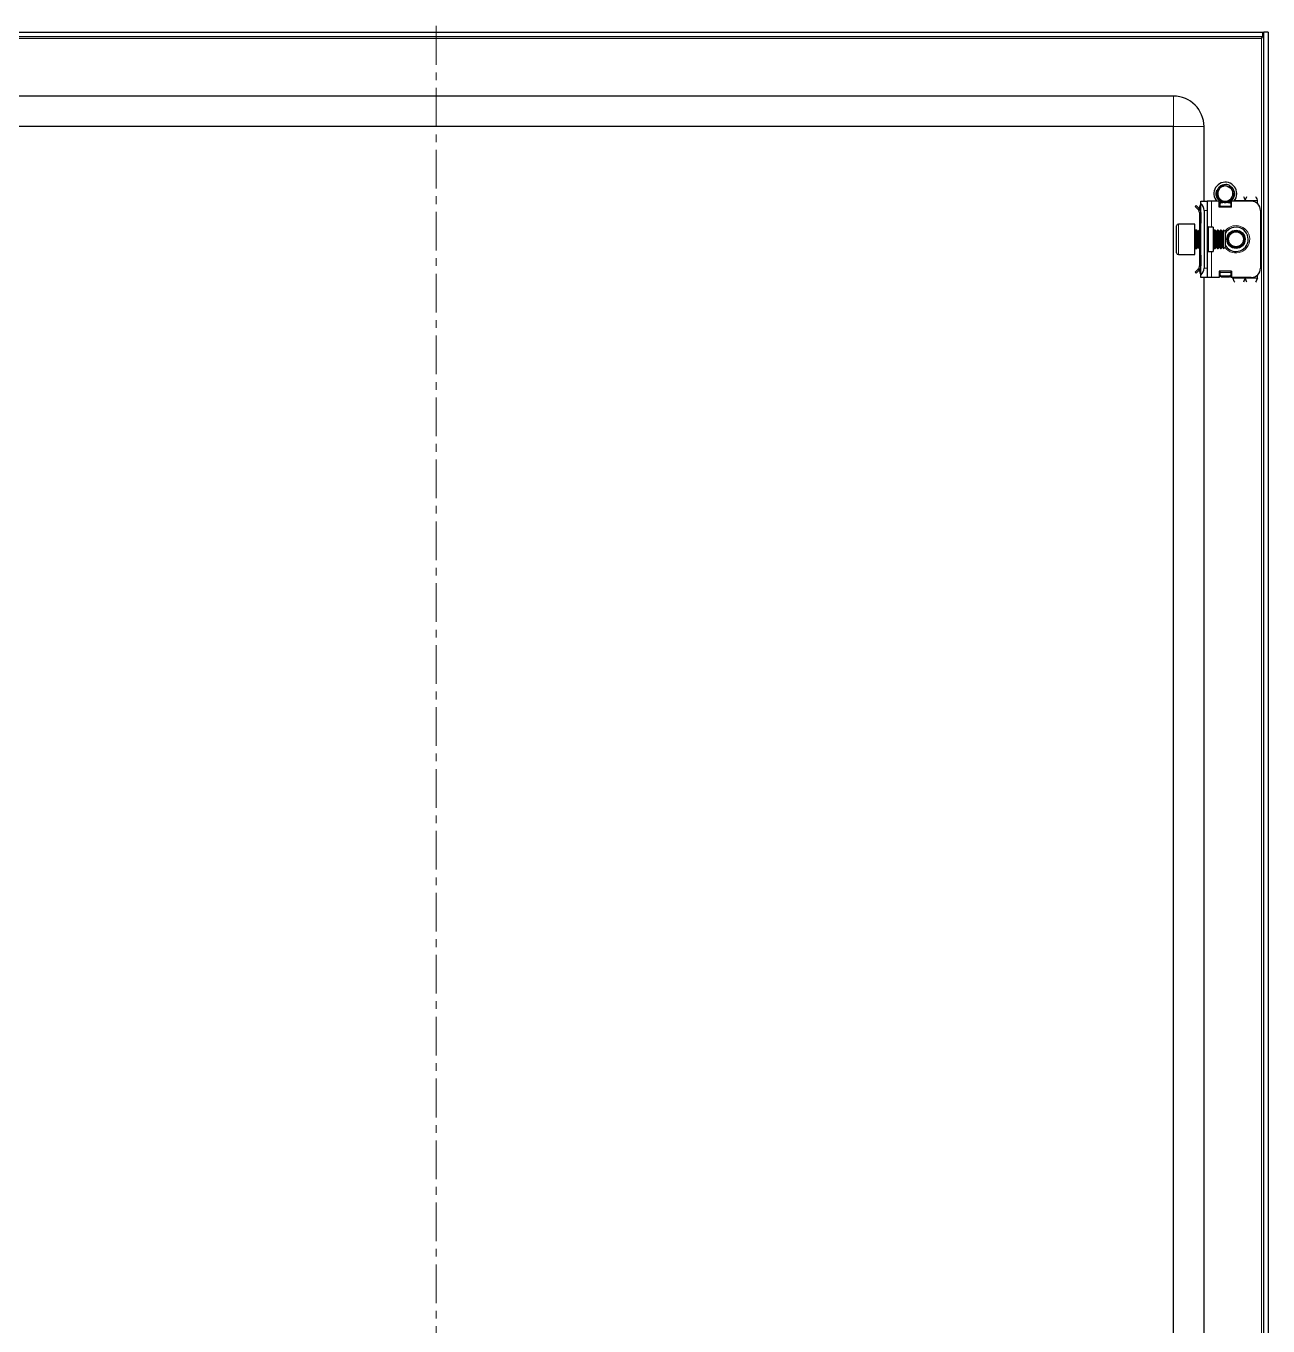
# Model space of a CAD drawing. Header units: millimetres. Extents: x -43 to 1513, y -869 to 1304.
# Drawn here: x 1105.3 to 1512.9, y 769.7 to 1196.4 of the extents above; entities that cross this region are included whole.
import ezdxf

# ---------------------------------------------------------------- set-up
doc = ezdxf.new("R2010")
doc.units = ezdxf.units.MM
doc.linetypes.add('CENTERX2', pattern=[20.32, 12.7, -2.54, 2.54, -2.54])
doc.layers.add('FORMAT', color=7, linetype='Continuous')

msp = doc.modelspace()

# ---------------------------------------------------------------- linework, layer by layer
at = {"color": 7, "linetype": 'Continuous', "lineweight": 25}
for p, q in [((968.56, 1194.36), (1511.16, 1194.36)), ((968.56, 1192.86), (1511.16, 1192.86)), ((1511, 1192.86), (1510.76, 1192.26)), ((1511.16, 1192.86), (1511.16, 1194.36)), ((1512.86, 1194.36), (1511.36, 1194.36)), ((1511.36, 1194.36), (1511.36, -766.64)), ((1512.86, 1194.36), (1512.86, -766.64)), ((1481.86, 1173.36), (997.86, 1173.36)), ((1481.86, 1163.36), (997.86, 1163.36)), ((1481.86, -735.64), (1481.86, 1163.36)), ((1491.86, 1138.86), (1491.86, 1163.36)), ((1496.78, 1143.52), (1496.94, 1143.66)), ((1497.23, 1143.88), (1497.43, 1143.99)), ((1497.41, 1143.98), (1497.36, 1143.96)), ((1497.41, 1143.91), (1497.36, 1143.96)), ((1497.41, 1143.98), (1497.63, 1144.07)), ((1497.59, 1144.08), (1497.55, 1144.06)), ((1497.78, 1144.16), (1497.74, 1144.14)), ((1497.97, 1144.23), (1497.93, 1144.21)), ((1498.16, 1144.28), (1498.12, 1144.27)), ((1499.05, 1144.35), (1498.31, 1144.28)), ((1500.55, 1143.83), (1500.51, 1143.86)), ((1500.72, 1143.71), (1500.68, 1143.74)), ((1500.87, 1143.58), (1500.84, 1143.61)), ((1501.02, 1143.44), (1500.98, 1143.47)), ((1501.02, 1143.44), (1501.14, 1143.3)), ((1501.13, 1143.32), (1501.11, 1143.33)), ((1495.86, 1141.45), (1495.88, 1141.71)), ((1495.86, 1141.25), (1495.88, 1141.49)), ((1495.86, 1141.45), (1495.86, 1141.4)), ((1495.86, 1141.25), (1495.86, 1141.2)), ((1495.87, 1141.66), (1495.87, 1141.61)), ((1495.87, 1141.05), (1495.88, 1141)), ((1495.9, 1141.86), (1495.89, 1141.81)), ((1495.9, 1140.86), (1495.91, 1140.81)), ((1495.94, 1142.06), (1495.93, 1142.02)), ((1495.93, 1140.67), (1495.95, 1140.63)), ((1495.94, 1142.06), (1496.02, 1142.3)), ((1495.99, 1142.25), (1495.98, 1142.21)), ((1495.98, 1140.49), (1496, 1140.45)), ((1496.04, 1140.32), (1496.04, 1140.31)), ((1496.63, 1139.35), (1496.66, 1139.31)), ((1496.76, 1139.21), (1496.8, 1139.17)), ((1497.08, 1138.94), (1496.87, 1139.13)), ((1496.91, 1139.07), (1496.95, 1139.04)), ((1501.12, 1139.39), (1500.98, 1139.28)), ((1501.15, 1142.23), (1501.31, 1141.81)), ((1501.63, 1140.24), (1501.52, 1140.05)), ((1501.64, 1140.24), (1501.54, 1140.06)), ((1501.69, 1140.38), (1501.7, 1140.42)), ((1501.75, 1140.56), (1501.76, 1140.6)), ((1501.85, 1141.16), (1501.79, 1140.85)), ((1501.79, 1140.75), (1501.8, 1140.8)), ((1501.83, 1140.96), (1501.83, 1141)), ((1501.85, 1141.16), (1501.85, 1141.21)), ((1501.86, 1141.36), (1501.86, 1141.35)), ((1509.36, 1138.09), (1509.36, 1139.11)), ((1489.29, 1137.5), (1488.94, 1137.14)), ((1489.92, 1136.17), (1488.94, 1137.14)), ((1490.27, 1136.52), (1489.29, 1137.5)), ((1489.92, 1136.17), (1490.27, 1136.52)), ((1490.36, 1136.86), (1490.36, 1136.46)), ((1490.36, 1135.11), (1490.86, 1135.11)), ((1490.36, 1135.11), (1490.36, 1131.61)), ((1490.65, 1137.57), (1490.86, 1137.77)), ((1490.86, 1138.86), (1492.86, 1138.86)), ((1490.86, 1138.09), (1490.86, 1138.86)), ((1490.86, 1114.62), (1490.86, 1138.09)), ((1490.86, 1135.11), (1490.86, 1131.61)), ((1491.86, 1135.86), (1491.86, 1116.86)), ((1492.86, 1138.86), (1492.86, 1135.86)), ((1494.36, 1138.86), (1492.86, 1138.86)), ((1492.86, 1135.86), (1492.86, 1116.86)), ((1496.86, 1138.86), (1494.36, 1138.86)), ((1496.86, 1136.86), (1496.86, 1138.86)), ((1497.11, 1138.04), (1496.86, 1138.19)), ((1500.86, 1136.86), (1496.86, 1136.86)), ((1497.08, 1138.94), (1497.12, 1138.91)), ((1497.11, 1138.48), (1497.45, 1138.72)), ((1497.61, 1138.48), (1497.11, 1138.13)), ((1497.11, 1138.13), (1497.11, 1138.48)), ((1497.11, 1137.21), (1497.11, 1138.13)), ((1497.11, 1136.86), (1497.11, 1137.21)), ((1497.25, 1138.83), (1497.29, 1138.8)), ((1497.42, 1138.72), (1497.47, 1138.7)), ((1497.61, 1138.48), (1498.01, 1138.48)), ((1497.78, 1138.56), (1497.82, 1138.54)), ((1497.96, 1138.5), (1498, 1138.48)), ((1498.14, 1138.45), (1498.18, 1138.43)), ((1499.3, 1138.4), (1499.12, 1138.37)), ((1499.45, 1138.42), (1499.5, 1138.43)), ((1499.69, 1138.48), (1500.11, 1138.48)), ((1500.61, 1138.13), (1500.11, 1138.48)), ((1500.2, 1138.77), (1500.61, 1138.48)), ((1500.39, 1138.78), (1500.21, 1138.7)), ((1500.72, 1139.01), (1500.54, 1138.92)), ((1500.61, 1138.48), (1500.61, 1138.13)), ((1500.61, 1138.13), (1500.61, 1137.21)), ((1500.61, 1137.21), (1500.61, 1136.86)), ((1500.86, 1138.19), (1500.66, 1138.07)), ((1500.66, 1138.07), (1500.66, 1136.86)), ((1500.86, 1136.86), (1500.86, 1138.86)), ((1507.36, 1138.86), (1500.86, 1138.86)), ((1510.36, 1135.86), (1510.36, 1116.86)), ((1482.86, 1121.96), (1482.86, 1130.76)), ((1488.86, 1131.36), (1483.46, 1131.36)), ((1488.86, 1121.36), (1488.86, 1131.36)), ((1490.86, 1131.61), (1490.36, 1131.61)), ((1490.36, 1131.61), (1490.36, 1129.36)), ((1489.47, 1129.36), (1489.11, 1129.36)), ((1489.86, 1128.8), (1489.47, 1129.36)), ((1489.47, 1128.89), (1489.47, 1129.36)), ((1489.47, 1123.36), (1489.47, 1128.89)), ((1490.24, 1129.36), (1489.86, 1128.8)), ((1489.86, 1128.42), (1489.86, 1128.8)), ((1489.86, 1123.91), (1489.86, 1128.42)), ((1490.47, 1129.36), (1490.24, 1129.36)), ((1490.24, 1128.89), (1490.24, 1129.36)), ((1490.24, 1123.36), (1490.24, 1128.89)), ((1490.86, 1128.8), (1490.47, 1129.36)), ((1490.47, 1128.89), (1490.47, 1129.36)), ((1490.47, 1123.36), (1490.47, 1128.89)), ((1494.86, 1130.36), (1493.36, 1130.36)), ((1494.86, 1130.36), (1494.86, 1122.36)), ((1495.24, 1129.36), (1494.86, 1128.8)), ((1495.47, 1129.36), (1495.24, 1129.36)), ((1495.24, 1128.89), (1495.24, 1129.36)), ((1495.24, 1123.36), (1495.24, 1128.89)), ((1495.86, 1128.8), (1495.47, 1129.36)), ((1495.47, 1128.89), (1495.47, 1129.36)), ((1495.47, 1123.36), (1495.47, 1128.89)), ((1496.24, 1129.36), (1495.86, 1128.8)), ((1495.86, 1128.42), (1495.86, 1128.8)), ((1495.86, 1123.91), (1495.86, 1128.42)), ((1496.47, 1129.36), (1496.24, 1129.36)), ((1496.24, 1128.89), (1496.24, 1129.36)), ((1496.24, 1123.36), (1496.24, 1128.89)), ((1496.86, 1128.8), (1496.47, 1129.36)), ((1496.47, 1128.89), (1496.47, 1129.36)), ((1496.47, 1123.36), (1496.47, 1128.89)), ((1497.24, 1129.36), (1496.86, 1128.8)), ((1496.86, 1128.42), (1496.86, 1128.8)), ((1496.86, 1123.91), (1496.86, 1128.42)), ((1497.47, 1129.36), (1497.24, 1129.36)), ((1497.24, 1128.89), (1497.24, 1129.36)), ((1497.24, 1123.36), (1497.24, 1128.89)), ((1497.86, 1128.8), (1497.47, 1129.36)), ((1497.47, 1128.89), (1497.47, 1129.36)), ((1497.47, 1123.36), (1497.47, 1128.89)), ((1498.24, 1129.36), (1497.86, 1128.8)), ((1497.86, 1128.42), (1497.86, 1128.8)), ((1497.86, 1123.91), (1497.86, 1128.42)), ((1498.3, 1129.36), (1498.24, 1129.36)), ((1498.24, 1128.89), (1498.24, 1129.36)), ((1498.24, 1123.36), (1498.24, 1128.89)), ((1498.86, 1128.8), (1498.3, 1129.36)), ((1498.3, 1123.36), (1498.3, 1129.36)), ((1498.86, 1123.91), (1498.86, 1128.8)), ((1489.11, 1123.36), (1489.47, 1123.36)), ((1489.47, 1123.36), (1489.86, 1123.91)), ((1489.86, 1123.91), (1490.24, 1123.36)), ((1490.24, 1123.36), (1490.47, 1123.36)), ((1490.36, 1123.36), (1490.36, 1121.11)), ((1490.47, 1123.36), (1490.86, 1123.91)), ((1493.36, 1122.36), (1494.86, 1122.36)), ((1494.86, 1123.91), (1495.24, 1123.36)), ((1495.24, 1123.36), (1495.47, 1123.36)), ((1495.47, 1123.36), (1495.86, 1123.91)), ((1495.86, 1123.91), (1496.24, 1123.36)), ((1496.24, 1123.36), (1496.47, 1123.36)), ((1496.47, 1123.36), (1496.86, 1123.91)), ((1496.86, 1123.91), (1497.24, 1123.36)), ((1497.24, 1123.36), (1497.47, 1123.36)), ((1497.47, 1123.36), (1497.86, 1123.91)), ((1497.86, 1123.91), (1498.24, 1123.36)), ((1498.24, 1123.36), (1498.3, 1123.36)), ((1498.3, 1123.36), (1498.86, 1123.91)), ((1483.46, 1121.36), (1488.86, 1121.36)), ((1490.36, 1121.11), (1490.86, 1121.11)), ((1490.36, 1121.11), (1490.36, 1117.61)), ((1490.86, 1121.11), (1490.86, 1117.61)), ((1489.92, 1116.55), (1488.94, 1115.57)), ((1489.29, 1115.22), (1488.94, 1115.57)), ((1490.27, 1116.19), (1489.29, 1115.22)), ((1489.92, 1116.55), (1490.27, 1116.19)), ((1490.36, 1117.61), (1490.86, 1117.61)), ((1490.36, 1115.86), (1490.36, 1116.32)), ((1490.86, 1114.94), (1490.65, 1115.15)), ((1490.86, 1113.86), (1490.86, 1114.62)), ((1492.86, 1113.86), (1490.86, 1113.86)), ((1491.86, 538.86), (1491.86, 1113.86)), ((1492.86, 1116.86), (1492.86, 1113.86)), ((1494.36, 1113.86), (1492.86, 1113.86)), ((1496.86, 1113.86), (1494.36, 1113.86)), ((1500.86, 1115.86), (1496.86, 1115.86)), ((1496.86, 1115.86), (1496.86, 1113.86)), ((1497.11, 1115.5), (1497.11, 1115.86)), ((1497.11, 1114.59), (1497.11, 1115.5)), ((1497.11, 1114.59), (1497.61, 1114.24)), ((1497.11, 1114.24), (1497.11, 1114.59)), ((1497.61, 1113.88), (1497.11, 1114.24)), ((1500.11, 1114.24), (1497.61, 1114.24)), ((1497.61, 1114.24), (1497.61, 1113.88)), ((1500.11, 1113.88), (1497.61, 1113.88)), ((1500.11, 1114.24), (1500.61, 1114.59)), ((1500.11, 1113.88), (1500.11, 1114.24)), ((1500.61, 1114.24), (1500.11, 1113.88)), ((1500.61, 1115.86), (1500.61, 1115.5)), ((1500.61, 1115.5), (1500.61, 1114.59)), ((1500.61, 1114.59), (1500.61, 1114.24)), ((1500.66, 1115.86), (1500.66, 1113.98)), ((1500.66, 1113.98), (1500.86, 1113.98)), ((1500.86, 1115.86), (1500.86, 1113.86)), ((1507.36, 1113.86), (1500.86, 1113.86)), ((1501.36, 1113.61), (1501.36, 1113.86)), ((1509.36, 1113.61), (1509.36, 1114.62))]:
    msp.add_line(p, q, dxfattribs=at)
at = {"color": 8, "linetype": 'Continuous', "lineweight": 18}
for p, q in [((968.96, 1192.26), (1510.76, 1192.26)), ((1510.76, 1192.26), (1510.76, -764.54)), ((1481.86, 1163.36), (1481.86, 1173.36)), ((1481.86, 1163.36), (1491.86, 1163.36)), ((1501.86, 1139.11), (1505.36, 1139.11)), ((1509.36, 1139.11), (1505.36, 1139.11)), ((1490.86, 1136.86), (1490.36, 1136.86)), ((1490.86, 1137.36), (1490.65, 1137.57)), ((1492.86, 1135.86), (1491.86, 1135.86)), ((1494.36, 1138.86), (1494.36, 1130.36)), ((1500.61, 1137.21), (1497.11, 1137.21)), ((1483.46, 1131.36), (1483.46, 1121.36)), ((1489.11, 1129.36), (1489.11, 1124.74)), ((1493.36, 1130.36), (1493.36, 1122.36)), ((1489.11, 1124.74), (1489.11, 1123.36)), ((1494.36, 1122.36), (1494.36, 1113.86)), ((1490.86, 1115.86), (1490.36, 1115.86)), ((1490.86, 1115.36), (1490.65, 1115.15)), ((1491.86, 1116.86), (1492.86, 1116.86)), ((1497.11, 1115.5), (1500.61, 1115.5)), ((1505.36, 1113.61), (1501.36, 1113.61)), ((1509.36, 1113.61), (1505.36, 1113.61))]:
    msp.add_line(p, q, dxfattribs=at)
at = {"color": 7, "linetype": 'Continuous', "lineweight": 25}
for radius in [3, 2.76, 2.45]:
    msp.add_circle((1502.36, 1126.36), radius, dxfattribs=at)
for centre, radius, start, end in [((1481.86, 1163.36), 10, 0, 90), ((1498.86, 1141.36), 3.75, 0, 221.8103), ((1498.86, 1141.36), 2.5, 108.5944, 168.5944), ((1498.86, 1141.36), 2.5, 75.8881, 108.5944), ((1498.86, 1141.36), 3, 59.9286, 86.2193), ((1498.86, 1141.36), 2.5, 168.5944, 228.5944), ((1498.86, 1141.36), 2.5, 228.5944, 288.5944), ((1498.86, 1141.36), 2.5, 288.5944, 348.5944), ((1498.86, 1141.36), 3, 360, 40.7437), ((1498.86, 1141.36), 2.5, 348.5944, 10.5165), ((1498.86, 1141.36), 3.75, 318.1897, 0), ((1491.36, 1136.86), 1, 135, 180), ((1488.86, 1135.86), 3, 360, 48.1897), ((1507.36, 1135.86), 3, 360, 90), ((1483.46, 1130.76), 0.6, 90, 180), ((1493.36, 1130.86), 0.5, 180, 270), ((1489.11, 1129.61), 0.25, 180, 270), ((1502.36, 1126.36), 4, 270, 151.045), ((1489.11, 1123.11), 0.25, 90, 180), ((1493.36, 1121.86), 0.5, 90, 180), ((1502.36, 1126.36), 4, 208.955, 270), ((1483.46, 1121.96), 0.6, 180, 270), ((1491.36, 1115.86), 1, 180, 225), ((1488.86, 1116.86), 3, 311.8103, 360), ((1507.36, 1116.86), 3, 270, 360)]:
    msp.add_arc(centre, radius, start, end, dxfattribs=at)
at = {"color": 8, "linetype": 'Continuous', "lineweight": 18}
for start, end in [(215.4622, 90), (90, 144.5378)]:
    msp.add_arc((1502.36, 1126.36), 4.5, start, end, dxfattribs=at)
at = {"color": 7, "linetype": 'Continuous', "lineweight": 25}
msp.add_open_spline([(1510.76, 1192.26), (1510.79, 1192.34), (1510.86, 1192.49), (1510.96, 1192.69), (1511.06, 1192.83), (1511.12, 1192.85), (1511.16, 1192.86)], degree=3, dxfattribs=at)
for points, knots in [([(1511.36, 1194.36), (1511.34, 1194.18), (1511.32, 1193.81), (1511.24, 1193.44), (1511.16, 1193.25), (1511.16, 1193.24)], [0, 0, 0, 0, 0.48755, 0.97507, 1, 1, 1, 1]), ([(1497.39, 1143.91), (1497.32, 1143.86), (1496.97, 1143.63), (1496.48, 1143.12), (1496.25, 1142.57), (1496.15, 1142.33)], [0, 0, 0, 0, 0.128781, 0.613629, 1, 1, 1, 1]), ([(1498.06, 1143.73), (1498.05, 1143.72), (1498, 1143.71), (1497.92, 1143.7), (1497.82, 1143.7), (1497.73, 1143.71), (1497.64, 1143.73), (1497.56, 1143.77), (1497.49, 1143.82), (1497.43, 1143.86), (1497.4, 1143.9), (1497.39, 1143.91)], [0, 0, 0, 0, 0.0429601, 0.1733, 0.2742626, 0.4010814, 0.5277159, 0.6542588, 0.7807587, 0.9368521, 1, 1, 1, 1]), ([(1497.41, 1143.98), (1497.44, 1143.97), (1497.5, 1143.93), (1497.56, 1143.86), (1497.61, 1143.79), (1497.62, 1143.75), (1497.63, 1143.74)], [0, 0, 0, 0, 0.3195142, 0.6084926, 0.891527, 1, 1, 1, 1]), ([(1497.7, 1143.72), (1497.7, 1143.72), (1497.7, 1143.76), (1497.68, 1143.82), (1497.65, 1143.91), (1497.61, 1143.99), (1497.57, 1144.04), (1497.55, 1144.06)], [0, 0, 0, 0, 0.00279, 0.269575, 0.536371, 0.765499, 1, 1, 1, 1]), ([(1497.59, 1144.08), (1497.62, 1144.06), (1497.67, 1144.01), (1497.74, 1143.94), (1497.78, 1143.86), (1497.81, 1143.78), (1497.81, 1143.72), (1497.81, 1143.7)], [0, 0, 0, 0, 0.234253, 0.442787, 0.646465, 0.841043, 1, 1, 1, 1]), ([(1497.84, 1143.7), (1497.85, 1143.73), (1497.86, 1143.79), (1497.85, 1143.89), (1497.83, 1143.98), (1497.79, 1144.07), (1497.75, 1144.12), (1497.74, 1144.14)], [0, 0, 0, 0, 0.181695, 0.396783, 0.61186, 0.803681, 1, 1, 1, 1]), ([(1497.78, 1144.16), (1497.81, 1144.13), (1497.86, 1144.09), (1497.91, 1144), (1497.94, 1143.92), (1497.96, 1143.84), (1497.96, 1143.77), (1497.95, 1143.72), (1497.94, 1143.7)], [0, 0, 0, 0, 0.208724, 0.39105, 0.568219, 0.73683, 0.894853, 1, 1, 1, 1]), ([(1497.96, 1143.71), (1497.97, 1143.71), (1497.99, 1143.75), (1498, 1143.83), (1498.01, 1143.93), (1498, 1144.03), (1497.98, 1144.12), (1497.94, 1144.18), (1497.93, 1144.21)], [0, 0, 0, 0, 0.043388, 0.23288, 0.422274, 0.611632, 0.803279, 1, 1, 1, 1]), ([(1497.97, 1144.23), (1498, 1144.2), (1498.04, 1144.15), (1498.08, 1144.06), (1498.1, 1143.97), (1498.1, 1143.89), (1498.09, 1143.82), (1498.07, 1143.76), (1498.05, 1143.73), (1498.05, 1143.73)], [0, 0, 0, 0, 0.198483, 0.367712, 0.531083, 0.685778, 0.830503, 0.965152, 1, 1, 1, 1]), ([(1498.31, 1144.28), (1498.32, 1144.26), (1498.34, 1144.22), (1498.35, 1144.14), (1498.35, 1144.06), (1498.34, 1143.99), (1498.3, 1143.9), (1498.23, 1143.82), (1498.14, 1143.76), (1498.08, 1143.74), (1498.06, 1143.73)], [0, 0, 0, 0, 0.098631, 0.238541, 0.378532, 0.49895, 0.601027, 0.777401, 0.9101, 1, 1, 1, 1]), ([(1498.08, 1143.75), (1498.09, 1143.77), (1498.12, 1143.82), (1498.15, 1143.9), (1498.16, 1144), (1498.16, 1144.13), (1498.14, 1144.21), (1498.12, 1144.27)], [0, 0, 0, 0, 0.13286, 0.29106, 0.491007, 0.69089, 1, 1, 1, 1]), ([(1498.16, 1144.28), (1498.18, 1144.25), (1498.21, 1144.2), (1498.23, 1144.12), (1498.24, 1144.03), (1498.23, 1143.95), (1498.21, 1143.86), (1498.17, 1143.8), (1498.14, 1143.76)], [0, 0, 0, 0, 0.16279, 0.324686, 0.479688, 0.626058, 0.76302, 1, 1, 1, 1]), ([(1498.16, 1143.78), (1498.16, 1143.78), (1498.19, 1143.81), (1498.23, 1143.86), (1498.27, 1143.94), (1498.3, 1144.03), (1498.32, 1144.13), (1498.32, 1144.21), (1498.31, 1144.26), (1498.31, 1144.28)], [0, 0, 0, 0, 0.036757, 0.196192, 0.355485, 0.51469, 0.719746, 0.882005, 1, 1, 1, 1]), ([(1499.46, 1143.78), (1499.75, 1143.73), (1500.04, 1143.68), (1500.31, 1143.55), (1500.32, 1143.54)], [0, 0, 0, 0, 0.965671, 1, 1, 1, 1]), ([(1499.46, 1143.78), (1499.56, 1143.74), (1499.69, 1143.69), (1499.82, 1143.61), (1499.86, 1143.59)], [0, 0, 0, 0, 0.681733, 1, 1, 1, 1]), ([(1499.86, 1143.59), (1499.94, 1143.55), (1500.26, 1143.4), (1500.77, 1142.98), (1501.02, 1142.48), (1501.15, 1142.23)], [0, 0, 0, 0, 0.130652, 0.560007, 1, 1, 1, 1]), ([(1500.32, 1143.54), (1500.32, 1143.56), (1500.31, 1143.61), (1500.3, 1143.68), (1500.3, 1143.77), (1500.32, 1143.86), (1500.35, 1143.92), (1500.36, 1143.95)], [0, 0, 0, 0, 0.113604, 0.31095, 0.508229, 0.75166, 1, 1, 1, 1]), ([(1500.38, 1143.94), (1500.38, 1143.91), (1500.37, 1143.84), (1500.35, 1143.74), (1500.32, 1143.68), (1500.3, 1143.66), (1500.3, 1143.66)], [0, 0, 0, 0, 0.3571393, 0.6809788, 0.9981828, 1, 1, 1, 1]), ([(1500.32, 1143.57), (1500.34, 1143.59), (1500.39, 1143.63), (1500.44, 1143.7), (1500.49, 1143.78), (1500.5, 1143.83), (1500.51, 1143.86)], [0, 0, 0, 0, 0.228254, 0.510351, 0.752319, 1, 1, 1, 1]), ([(1500.92, 1143.14), (1500.91, 1143.14), (1500.87, 1143.12), (1500.78, 1143.12), (1500.68, 1143.13), (1500.59, 1143.17), (1500.51, 1143.22), (1500.43, 1143.3), (1500.35, 1143.42), (1500.33, 1143.51), (1500.32, 1143.54)], [0, 0, 0, 0, 0.073646, 0.169563, 0.351373, 0.438893, 0.519676, 0.682906, 0.8512, 1, 1, 1, 1]), ([(1500.55, 1143.83), (1500.55, 1143.8), (1500.54, 1143.73), (1500.5, 1143.64), (1500.46, 1143.56), (1500.41, 1143.5), (1500.37, 1143.47), (1500.35, 1143.46)], [0, 0, 0, 0, 0.240212, 0.454711, 0.664287, 0.864517, 1, 1, 1, 1]), ([(1500.36, 1143.42), (1500.39, 1143.43), (1500.45, 1143.46), (1500.52, 1143.51), (1500.59, 1143.58), (1500.64, 1143.66), (1500.67, 1143.71), (1500.68, 1143.74)], [0, 0, 0, 0, 0.172104, 0.391099, 0.610089, 0.802801, 1, 1, 1, 1]), ([(1500.72, 1143.71), (1500.71, 1143.67), (1500.69, 1143.61), (1500.65, 1143.52), (1500.6, 1143.45), (1500.53, 1143.39), (1500.47, 1143.35), (1500.43, 1143.34), (1500.41, 1143.34)], [0, 0, 0, 0, 0.209239, 0.392702, 0.571062, 0.740844, 0.899958, 1, 1, 1, 1]), ([(1500.42, 1143.32), (1500.43, 1143.32), (1500.48, 1143.32), (1500.55, 1143.35), (1500.64, 1143.4), (1500.72, 1143.45), (1500.79, 1143.53), (1500.82, 1143.58), (1500.84, 1143.61)], [0, 0, 0, 0, 0.0505, 0.241124, 0.431653, 0.622154, 0.808692, 1, 1, 1, 1]), ([(1500.87, 1143.58), (1500.86, 1143.54), (1500.84, 1143.48), (1500.78, 1143.4), (1500.72, 1143.34), (1500.65, 1143.3), (1500.58, 1143.27), (1500.52, 1143.25), (1500.49, 1143.25), (1500.49, 1143.25)], [0, 0, 0, 0, 0.1980351, 0.3676626, 0.5314947, 0.6866636, 0.8318184, 0.9819171, 1, 1, 1, 1]), ([(1500.5, 1143.24), (1500.51, 1143.24), (1500.54, 1143.23), (1500.6, 1143.24), (1500.69, 1143.26), (1500.77, 1143.3), (1500.85, 1143.34), (1500.92, 1143.4), (1500.96, 1143.45), (1500.98, 1143.47)], [0, 0, 0, 0, 0.018281, 0.175639, 0.332896, 0.490097, 0.647274, 0.821632, 1, 1, 1, 1]), ([(1501.02, 1143.44), (1501, 1143.41), (1500.97, 1143.36), (1500.91, 1143.3), (1500.85, 1143.24), (1500.77, 1143.21), (1500.7, 1143.19), (1500.63, 1143.18), (1500.58, 1143.19), (1500.55, 1143.2)], [0, 0, 0, 0, 0.159446, 0.318034, 0.469983, 0.61348, 0.747649, 0.872856, 1, 1, 1, 1]), ([(1500.57, 1143.19), (1500.6, 1143.18), (1500.65, 1143.16), (1500.74, 1143.17), (1500.81, 1143.18), (1500.9, 1143.2), (1501.01, 1143.24), (1501.07, 1143.3), (1501.11, 1143.33)], [0, 0, 0, 0, 0.149407, 0.278563, 0.407661, 0.536722, 0.727045, 1, 1, 1, 1]), ([(1495.86, 1141.45), (1495.89, 1141.47), (1495.95, 1141.5), (1496.05, 1141.52), (1496.13, 1141.53), (1496.18, 1141.52), (1496.21, 1141.51)], [0, 0, 0, 0, 0.293779, 0.558982, 0.818494, 1, 1, 1, 1]), ([(1496.08, 1141.43), (1496.06, 1141.43), (1496.02, 1141.43), (1495.94, 1141.43), (1495.88, 1141.41), (1495.86, 1141.4)], [0, 0, 0, 0, 0.236131, 0.613435, 1, 1, 1, 1]), ([(1496.63, 1139.35), (1496.51, 1139.5), (1496.23, 1139.85), (1495.94, 1140.51), (1495.88, 1141.02), (1495.86, 1141.27)], [0, 0, 0, 0, 0.274163, 0.639603, 1, 1, 1, 1]), ([(1495.87, 1141.66), (1495.9, 1141.67), (1495.97, 1141.7), (1496.07, 1141.71), (1496.16, 1141.71), (1496.24, 1141.68), (1496.29, 1141.66), (1496.32, 1141.65), (1496.32, 1141.65)], [0, 0, 0, 0, 0.227908, 0.430276, 0.627707, 0.816134, 0.99284, 1, 1, 1, 1]), ([(1496.25, 1141.56), (1496.25, 1141.56), (1496.21, 1141.58), (1496.14, 1141.61), (1496.04, 1141.62), (1495.95, 1141.63), (1495.89, 1141.61), (1495.87, 1141.61)], [0, 0, 0, 0, 0.050156, 0.304513, 0.55888, 0.776903, 1, 1, 1, 1]), ([(1495.97, 1140.61), (1495.95, 1140.66), (1495.89, 1140.81), (1495.88, 1140.97), (1495.87, 1141.09)], [0, 0, 0, 0, 0.28291, 1, 1, 1, 1]), ([(1496.33, 1141.67), (1496.31, 1141.69), (1496.26, 1141.74), (1496.17, 1141.78), (1496.07, 1141.81), (1495.98, 1141.82), (1495.92, 1141.82), (1495.89, 1141.81)], [0, 0, 0, 0, 0.1924297, 0.4036218, 0.614801, 0.805152, 1, 1, 1, 1]), ([(1495.9, 1141.86), (1495.93, 1141.87), (1496, 1141.89), (1496.1, 1141.89), (1496.18, 1141.88), (1496.26, 1141.85), (1496.33, 1141.81), (1496.36, 1141.77), (1496.38, 1141.76)], [0, 0, 0, 0, 0.205811, 0.38496, 0.558827, 0.724121, 0.878934, 1, 1, 1, 1]), ([(1496.36, 1141.81), (1496.34, 1141.83), (1496.3, 1141.88), (1496.22, 1141.94), (1496.13, 1141.98), (1496.03, 1142.01), (1495.96, 1142.01), (1495.93, 1142.02)], [0, 0, 0, 0, 0.183111, 0.381533, 0.579913, 0.787111, 1, 1, 1, 1]), ([(1495.94, 1142.06), (1495.97, 1142.07), (1496.04, 1142.07), (1496.13, 1142.06), (1496.22, 1142.03), (1496.29, 1141.99), (1496.35, 1141.94), (1496.38, 1141.9), (1496.39, 1141.89)], [0, 0, 0, 0, 0.207037, 0.38272, 0.55212, 0.712365, 0.86221, 1, 1, 1, 1]), ([(1495.98, 1142.19), (1495.99, 1142.21), (1496, 1142.33), (1496.06, 1142.43), (1496.1, 1142.51)], [0, 0, 0, 0, 0.218168, 1, 1, 1, 1]), ([(1496.4, 1141.9), (1496.39, 1141.92), (1496.37, 1141.96), (1496.31, 1142.03), (1496.24, 1142.1), (1496.15, 1142.15), (1496.07, 1142.19), (1496.01, 1142.2), (1495.98, 1142.21)], [0, 0, 0, 0, 0.112687, 0.266978, 0.464332, 0.661607, 0.829157, 1, 1, 1, 1]), ([(1496.16, 1140.06), (1496.15, 1140.09), (1496.06, 1140.23), (1496.01, 1140.39), (1495.98, 1140.52)], [0, 0, 0, 0, 0.192577, 1, 1, 1, 1]), ([(1495.99, 1142.25), (1496.02, 1142.25), (1496.08, 1142.25), (1496.16, 1142.22), (1496.24, 1142.19), (1496.3, 1142.14), (1496.35, 1142.08), (1496.39, 1142.03), (1496.4, 1141.98), (1496.41, 1141.97)], [0, 0, 0, 0, 0.164802, 0.328662, 0.485343, 0.633184, 0.771489, 0.900657, 1, 1, 1, 1]), ([(1496.4, 1141.85), (1496.4, 1141.82), (1496.38, 1141.74), (1496.32, 1141.64), (1496.26, 1141.56), (1496.19, 1141.5), (1496.12, 1141.44), (1496.06, 1141.41), (1496.03, 1141.4), (1496.02, 1141.4)], [0, 0, 0, 0, 0.1251657, 0.3367685, 0.4886747, 0.6403706, 0.7919615, 0.9435026, 1, 1, 1, 1]), ([(1496.02, 1141.4), (1496.02, 1141.32), (1496.04, 1140.93), (1496.22, 1140.26), (1496.58, 1139.78), (1496.75, 1139.56)], [0, 0, 0, 0, 0.108003, 0.585763, 1, 1, 1, 1]), ([(1496.15, 1142.33), (1496.16, 1142.32), (1496.19, 1142.31), (1496.24, 1142.29), (1496.3, 1142.24), (1496.35, 1142.18), (1496.39, 1142.11), (1496.42, 1142.01), (1496.42, 1141.91), (1496.41, 1141.86), (1496.4, 1141.85)], [0, 0, 0, 0, 0.022761, 0.192243, 0.346896, 0.477535, 0.588677, 0.783334, 0.968624, 1, 1, 1, 1]), ([(1496.42, 1141.92), (1496.42, 1141.96), (1496.41, 1142.02), (1496.37, 1142.1), (1496.32, 1142.18), (1496.26, 1142.25), (1496.2, 1142.29), (1496.17, 1142.32), (1496.15, 1142.33)], [0, 0, 0, 0, 0.182737, 0.363423, 0.543947, 0.724373, 0.904747, 1, 1, 1, 1]), ([(1496.54, 1139.48), (1496.5, 1139.51), (1496.36, 1139.65), (1496.27, 1139.82), (1496.21, 1139.95)], [0, 0, 0, 0, 0.288707, 1, 1, 1, 1]), ([(1496.63, 1139.35), (1496.65, 1139.37), (1496.68, 1139.42), (1496.74, 1139.48), (1496.81, 1139.52), (1496.89, 1139.55), (1496.96, 1139.56), (1497.02, 1139.57), (1497.06, 1139.56), (1497.07, 1139.55)], [0, 0, 0, 0, 0.169226, 0.337427, 0.497935, 0.649179, 0.790582, 0.922688, 1, 1, 1, 1]), ([(1497.12, 1139.51), (1497.11, 1139.51), (1497.05, 1139.52), (1496.95, 1139.5), (1496.84, 1139.45), (1496.74, 1139.4), (1496.69, 1139.34), (1496.66, 1139.31)], [0, 0, 0, 0, 0.046579, 0.3626876, 0.5517357, 0.7407531, 1, 1, 1, 1]), ([(1496.75, 1139.56), (1496.76, 1139.56), (1496.79, 1139.58), (1496.84, 1139.59), (1496.93, 1139.6), (1497.03, 1139.59), (1497.13, 1139.54), (1497.18, 1139.5), (1497.2, 1139.48)], [0, 0, 0, 0, 0.045866, 0.230744, 0.387461, 0.658246, 0.861978, 1, 1, 1, 1]), ([(1497.12, 1139.55), (1497.09, 1139.56), (1497.03, 1139.58), (1496.93, 1139.59), (1496.84, 1139.58), (1496.78, 1139.57), (1496.75, 1139.56)], [0, 0, 0, 0, 0.251795, 0.502165, 0.752314, 1, 1, 1, 1]), ([(1496.76, 1139.21), (1496.78, 1139.24), (1496.81, 1139.3), (1496.87, 1139.37), (1496.93, 1139.43), (1497, 1139.47), (1497.07, 1139.49), (1497.12, 1139.49), (1497.14, 1139.49)], [0, 0, 0, 0, 0.211659, 0.390361, 0.562352, 0.724819, 0.876696, 1, 1, 1, 1]), ([(1497.24, 1139.44), (1497.23, 1139.44), (1497.19, 1139.44), (1497.11, 1139.42), (1497.02, 1139.38), (1496.94, 1139.33), (1496.86, 1139.26), (1496.82, 1139.2), (1496.8, 1139.17)], [0, 0, 0, 0, 0.05388, 0.236051, 0.418115, 0.600136, 0.797238, 1, 1, 1, 1]), ([(1496.91, 1139.07), (1496.92, 1139.11), (1496.94, 1139.17), (1496.99, 1139.25), (1497.05, 1139.32), (1497.12, 1139.37), (1497.18, 1139.41), (1497.24, 1139.42), (1497.26, 1139.42)], [0, 0, 0, 0, 0.2034846, 0.3799708, 0.5510085, 0.7134265, 0.8654989, 1, 1, 1, 1]), ([(1497.31, 1139.35), (1497.31, 1139.35), (1497.28, 1139.34), (1497.21, 1139.31), (1497.13, 1139.26), (1497.05, 1139.2), (1496.99, 1139.12), (1496.97, 1139.07), (1496.95, 1139.04)], [0, 0, 0, 0, 0.002693, 0.20821, 0.413641, 0.619057, 0.807274, 1, 1, 1, 1]), ([(1497.08, 1138.94), (1497.08, 1138.98), (1497.09, 1139.05), (1497.13, 1139.14), (1497.18, 1139.21), (1497.24, 1139.27), (1497.29, 1139.31), (1497.32, 1139.32), (1497.33, 1139.32)], [0, 0, 0, 0, 0.2228312, 0.4200991, 0.6124087, 0.7958503, 0.9678945, 1, 1, 1, 1]), ([(1497.37, 1139.23), (1497.36, 1139.22), (1497.32, 1139.2), (1497.26, 1139.15), (1497.19, 1139.08), (1497.14, 1139), (1497.13, 1138.94), (1497.12, 1138.91)], [0, 0, 0, 0, 0.084965, 0.329338, 0.573716, 0.784411, 1, 1, 1, 1]), ([(1497.2, 1139.48), (1497.21, 1139.47), (1497.25, 1139.44), (1497.3, 1139.38), (1497.35, 1139.29), (1497.38, 1139.21), (1497.4, 1139.12), (1497.41, 1139.07), (1497.41, 1139.04)], [0, 0, 0, 0, 0.066273, 0.267344, 0.4230955, 0.6187345, 0.8140891, 1, 1, 1, 1]), ([(1497.25, 1138.83), (1497.25, 1138.86), (1497.25, 1138.93), (1497.28, 1139.03), (1497.33, 1139.11), (1497.36, 1139.16), (1497.39, 1139.18), (1497.39, 1139.18)], [0, 0, 0, 0, 0.275174, 0.522846, 0.765225, 0.99702, 1, 1, 1, 1]), ([(1500.01, 1139), (1500.08, 1139.03), (1500.4, 1139.22), (1500.89, 1139.68), (1501.2, 1140.27), (1501.29, 1140.61), (1501.31, 1140.67)], [0, 0, 0, 0, 0.104785, 0.513079, 0.918136, 1, 1, 1, 1]), ([(1501.69, 1140.38), (1501.48, 1139.95), (1501.17, 1139.31), (1500.58, 1138.91), (1500.38, 1138.77)], [0, 0, 0, 0, 0.657042, 1, 1, 1, 1]), ([(1501.4, 1139.84), (1501.39, 1139.79), (1501.28, 1139.49), (1501.04, 1139.28), (1500.83, 1139.1)], [0, 0, 0, 0, 0.171865, 1, 1, 1, 1]), ([(1500.86, 1139.13), (1500.87, 1139.13), (1500.88, 1139.14), (1500.89, 1139.15), (1500.9, 1139.16)], [0, 0, 0, 0, 0.485158, 1, 1, 1, 1]), ([(1501.13, 1143.32), (1501.11, 1143.29), (1501.08, 1143.24), (1501.02, 1143.19), (1500.96, 1143.15), (1500.93, 1143.14), (1500.92, 1143.14)], [0, 0, 0, 0, 0.315056, 0.630194, 0.945514, 1, 1, 1, 1]), ([(1500.92, 1143.14), (1500.95, 1143.12), (1501.2, 1142.89), (1501.54, 1142.43), (1501.78, 1141.82), (1501.84, 1141.48), (1501.86, 1141.36)], [0, 0, 0, 0, 0.050685, 0.485619, 0.826643, 1, 1, 1, 1]), ([(1501, 1139.26), (1501, 1139.26), (1501.01, 1139.27), (1501.02, 1139.28), (1501.03, 1139.29)], [0, 0, 0, 0, 0.4842322, 1, 1, 1, 1]), ([(1501.49, 1139.97), (1501.46, 1139.9), (1501.38, 1139.69), (1501.21, 1139.53), (1501.1, 1139.42)], [0, 0, 0, 0, 0.333789, 1, 1, 1, 1]), ([(1501.12, 1139.39), (1501.13, 1139.4), (1501.14, 1139.42), (1501.16, 1139.43), (1501.17, 1139.45)], [0, 0, 0, 0, 0.296796, 1, 1, 1, 1]), ([(1501.31, 1140.67), (1501.3, 1140.7), (1501.29, 1140.77), (1501.3, 1140.83), (1501.31, 1140.86)], [0, 0, 0, 0, 0.544473, 1, 1, 1, 1]), ([(1501.75, 1140.56), (1501.72, 1140.56), (1501.66, 1140.55), (1501.57, 1140.57), (1501.49, 1140.6), (1501.42, 1140.64), (1501.37, 1140.7), (1501.32, 1140.75), (1501.31, 1140.79), (1501.3, 1140.8)], [0, 0, 0, 0, 0.165667, 0.330522, 0.488809, 0.638525, 0.778629, 0.909213, 1, 1, 1, 1]), ([(1501.69, 1140.38), (1501.66, 1140.38), (1501.6, 1140.39), (1501.53, 1140.42), (1501.46, 1140.46), (1501.4, 1140.51), (1501.35, 1140.57), (1501.32, 1140.64), (1501.3, 1140.69), (1501.3, 1140.72), (1501.3, 1140.73)], [0, 0, 0, 0, 0.154027, 0.307095, 0.452862, 0.590123, 0.718565, 0.838856, 0.95247, 1, 1, 1, 1]), ([(1501.36, 1141.02), (1501.37, 1141.13), (1501.39, 1141.4), (1501.34, 1141.66), (1501.31, 1141.81)], [0, 0, 0, 0, 0.408521, 1, 1, 1, 1]), ([(1501.31, 1140.86), (1501.31, 1140.87), (1501.32, 1140.92), (1501.34, 1140.97), (1501.36, 1141.01), (1501.36, 1141.02)], [0, 0, 0, 0, 0.157682, 0.80304, 1, 1, 1, 1]), ([(1501.33, 1141.01), (1501.34, 1141), (1501.37, 1140.96), (1501.44, 1140.91), (1501.52, 1140.85), (1501.61, 1140.82), (1501.71, 1140.8), (1501.77, 1140.8), (1501.8, 1140.8)], [0, 0, 0, 0, 0.0698715, 0.2584547, 0.4469509, 0.6354224, 0.81547, 1, 1, 1, 1]), ([(1501.79, 1140.75), (1501.76, 1140.75), (1501.69, 1140.73), (1501.6, 1140.74), (1501.51, 1140.76), (1501.44, 1140.79), (1501.38, 1140.84), (1501.35, 1140.87), (1501.33, 1140.89)], [0, 0, 0, 0, 0.208898, 0.388587, 0.562428, 0.727295, 0.881578, 1, 1, 1, 1]), ([(1501.33, 1140.86), (1501.34, 1140.84), (1501.38, 1140.8), (1501.44, 1140.74), (1501.51, 1140.68), (1501.59, 1140.64), (1501.67, 1140.61), (1501.73, 1140.61), (1501.76, 1140.6)], [0, 0, 0, 0, 0.137266, 0.30795, 0.478578, 0.649185, 0.822833, 1, 1, 1, 1]), ([(1501.33, 1140.72), (1501.33, 1140.71), (1501.36, 1140.66), (1501.41, 1140.6), (1501.48, 1140.53), (1501.55, 1140.48), (1501.63, 1140.44), (1501.68, 1140.43), (1501.7, 1140.42)], [0, 0, 0, 0, 0.076151, 0.276704, 0.47712, 0.677473, 0.837574, 1, 1, 1, 1]), ([(1501.83, 1140.96), (1501.79, 1140.94), (1501.73, 1140.92), (1501.63, 1140.92), (1501.54, 1140.92), (1501.46, 1140.95), (1501.4, 1140.98), (1501.37, 1141.01), (1501.36, 1141.01)], [0, 0, 0, 0, 0.214065, 0.402363, 0.585629, 0.760234, 0.923894, 1, 1, 1, 1]), ([(1501.37, 1141.07), (1501.37, 1141.08), (1501.39, 1141.12), (1501.43, 1141.17), (1501.48, 1141.22), (1501.55, 1141.27), (1501.63, 1141.31), (1501.71, 1141.34), (1501.79, 1141.35), (1501.83, 1141.35), (1501.86, 1141.35)], [0, 0, 0, 0, 0.060221, 0.18113, 0.301988, 0.42281, 0.589437, 0.75603, 0.87711, 1, 1, 1, 1]), ([(1501.39, 1141.12), (1501.42, 1141.1), (1501.47, 1141.06), (1501.56, 1141.02), (1501.65, 1141), (1501.75, 1140.99), (1501.8, 1141), (1501.83, 1141)], [0, 0, 0, 0, 0.189173, 0.404697, 0.62022, 0.807935, 1, 1, 1, 1]), ([(1501.85, 1141.16), (1501.82, 1141.15), (1501.75, 1141.12), (1501.66, 1141.1), (1501.56, 1141.1), (1501.48, 1141.11), (1501.43, 1141.13), (1501.41, 1141.14)], [0, 0, 0, 0, 0.235039, 0.445532, 0.651268, 0.847853, 1, 1, 1, 1]), ([(1501.62, 1140.24), (1501.6, 1140.19), (1501.57, 1140.06), (1501.51, 1139.95), (1501.47, 1139.89)], [0, 0, 0, 0, 0.462482, 1, 1, 1, 1]), ([(1501.5, 1141.23), (1501.53, 1141.22), (1501.58, 1141.2), (1501.68, 1141.19), (1501.77, 1141.19), (1501.82, 1141.2), (1501.85, 1141.21)], [0, 0, 0, 0, 0.237597, 0.516729, 0.755527, 1, 1, 1, 1]), ([(1501.86, 1141.37), (1501.82, 1141.35), (1501.76, 1141.32), (1501.67, 1141.29), (1501.61, 1141.29), (1501.58, 1141.29)], [0, 0, 0, 0, 0.3712256, 0.7088717, 1, 1, 1, 1]), ([(1501.79, 1140.75), (1501.78, 1140.7), (1501.77, 1140.62), (1501.74, 1140.55), (1501.72, 1140.52)], [0, 0, 0, 0, 0.6579883, 1, 1, 1, 1]), ([(1501.86, 1141.37), (1501.86, 1141.32), (1501.86, 1141.24), (1501.84, 1141.16), (1501.84, 1141.14)], [0, 0, 0, 0, 0.659859, 1, 1, 1, 1]), ([(1504.78, 1140.42), (1504.86, 1140.26), (1505.04, 1139.92), (1505.23, 1139.43), (1505.34, 1139.15), (1505.36, 1139.11)], [0, 0, 0, 0, 0.4154826, 0.9171518, 1, 1, 1, 1]), ([(1505.36, 1139.11), (1505.45, 1139.35), (1505.64, 1139.84), (1505.83, 1140.23), (1505.93, 1140.43)], [0, 0, 0, 0, 0.502065, 1, 1, 1, 1]), ([(1508.78, 1140.42), (1508.86, 1140.26), (1509.04, 1139.92), (1509.23, 1139.43), (1509.34, 1139.15), (1509.36, 1139.11)], [0, 0, 0, 0, 0.415483, 0.917152, 1, 1, 1, 1]), ([(1490.36, 1135.11), (1490.33, 1135.3), (1490.3, 1135.59), (1490.12, 1135.94), (1489.98, 1136.09), (1489.92, 1136.17)], [0, 0, 0, 0, 0.485042, 0.738404, 1, 1, 1, 1]), ([(1490.86, 1135.11), (1490.83, 1135.35), (1490.78, 1135.83), (1490.49, 1136.29), (1490.3, 1136.49), (1490.27, 1136.52)], [0, 0, 0, 0, 0.461863, 0.923726, 1, 1, 1, 1]), ([(1497.41, 1139.04), (1497.39, 1139.01), (1497.35, 1138.97), (1497.31, 1138.89), (1497.3, 1138.83), (1497.29, 1138.8)], [0, 0, 0, 0, 0.351509, 0.671861, 1, 1, 1, 1]), ([(1497.41, 1139.04), (1497.47, 1139), (1497.8, 1138.83), (1498.47, 1138.64), (1499.09, 1138.68), (1499.39, 1138.75), (1499.39, 1138.75)], [0, 0, 0, 0, 0.102158, 0.551599, 0.99962, 1, 1, 1, 1]), ([(1497.49, 1139.01), (1497.49, 1139.01), (1497.49, 1138.98), (1497.48, 1138.91), (1497.46, 1138.82), (1497.42, 1138.76), (1497.41, 1138.73)], [0, 0, 0, 0, 0.058255, 0.305509, 0.64716, 1, 1, 1, 1]), ([(1499.45, 1138.42), (1499.42, 1138.41), (1499.1, 1138.35), (1498.46, 1138.34), (1497.81, 1138.52), (1497.47, 1138.7), (1497.41, 1138.73)], [0, 0, 0, 0, 0.044285, 0.46488, 0.894202, 1, 1, 1, 1]), ([(1497.42, 1138.72), (1497.42, 1138.76), (1497.42, 1138.83), (1497.44, 1138.92), (1497.47, 1138.98), (1497.48, 1139)], [0, 0, 0, 0, 0.371432, 0.710618, 1, 1, 1, 1]), ([(1498.36, 1138.42), (1498.31, 1138.42), (1498.16, 1138.43), (1498.01, 1138.48), (1497.92, 1138.51)], [0, 0, 0, 0, 0.353316, 1, 1, 1, 1]), ([(1499.02, 1138.39), (1498.95, 1138.37), (1498.79, 1138.34), (1498.62, 1138.36), (1498.51, 1138.38)], [0, 0, 0, 0, 0.399625, 1, 1, 1, 1]), ([(1499.39, 1138.75), (1499.39, 1138.77), (1499.42, 1138.82), (1499.48, 1138.89), (1499.57, 1138.96), (1499.63, 1138.98), (1499.65, 1138.99)], [0, 0, 0, 0, 0.153621, 0.528305, 0.811762, 1, 1, 1, 1]), ([(1499.53, 1138.93), (1499.51, 1138.91), (1499.46, 1138.86), (1499.41, 1138.8), (1499.39, 1138.77), (1499.39, 1138.75)], [0, 0, 0, 0, 0.41332, 0.833507, 1, 1, 1, 1]), ([(1499.45, 1138.42), (1499.44, 1138.44), (1499.42, 1138.5), (1499.4, 1138.58), (1499.4, 1138.66), (1499.42, 1138.74), (1499.45, 1138.83), (1499.5, 1138.89), (1499.53, 1138.92)], [0, 0, 0, 0, 0.1625787, 0.3241601, 0.4782157, 0.6233718, 0.7592045, 1, 1, 1, 1]), ([(1499.57, 1138.92), (1499.57, 1138.92), (1499.53, 1138.88), (1499.5, 1138.79), (1499.47, 1138.68), (1499.47, 1138.59), (1499.48, 1138.51), (1499.49, 1138.45), (1499.5, 1138.43)], [0, 0, 0, 0, 0.001313, 0.309582, 0.493731, 0.677835, 0.837663, 1, 1, 1, 1]), ([(1499.64, 1138.46), (1499.62, 1138.49), (1499.58, 1138.55), (1499.55, 1138.64), (1499.54, 1138.72), (1499.54, 1138.8), (1499.56, 1138.87), (1499.59, 1138.93), (1499.61, 1138.96), (1499.61, 1138.97)], [0, 0, 0, 0, 0.1954613, 0.3596487, 0.5176065, 0.6667879, 0.8062679, 0.9362427, 1, 1, 1, 1]), ([(1499.68, 1138.97), (1499.67, 1138.95), (1499.65, 1138.9), (1499.63, 1138.81), (1499.62, 1138.72), (1499.63, 1138.61), (1499.67, 1138.53), (1499.69, 1138.48)], [0, 0, 0, 0, 0.147065, 0.321231, 0.495346, 0.669443, 1, 1, 1, 1]), ([(1499.64, 1138.46), (1499.65, 1138.46), (1499.66, 1138.47), (1499.68, 1138.47), (1499.69, 1138.48)], [0, 0, 0, 0, 0.4789775, 1, 1, 1, 1]), ([(1499.65, 1138.99), (1499.66, 1138.99), (1499.71, 1139.01), (1499.79, 1139.02), (1499.89, 1139.02), (1499.96, 1139.01), (1500, 1139), (1500.01, 1139)], [0, 0, 0, 0, 0.099011, 0.388276, 0.61301, 0.895384, 1, 1, 1, 1]), ([(1499.83, 1138.52), (1499.81, 1138.55), (1499.76, 1138.6), (1499.72, 1138.68), (1499.69, 1138.77), (1499.68, 1138.85), (1499.69, 1138.92), (1499.7, 1138.96), (1499.7, 1138.98)], [0, 0, 0, 0, 0.213002, 0.396975, 0.575181, 0.744364, 0.902779, 1, 1, 1, 1]), ([(1499.8, 1139.02), (1499.8, 1139.01), (1499.79, 1138.98), (1499.78, 1138.91), (1499.78, 1138.8), (1499.8, 1138.71), (1499.83, 1138.62), (1499.86, 1138.56), (1499.88, 1138.54)], [0, 0, 0, 0, 0.019058, 0.219488, 0.419831, 0.620151, 0.807785, 1, 1, 1, 1]), ([(1500.03, 1138.6), (1500, 1138.62), (1499.95, 1138.66), (1499.89, 1138.74), (1499.85, 1138.82), (1499.83, 1138.91), (1499.82, 1138.97), (1499.83, 1139.01), (1499.83, 1139.02)], [0, 0, 0, 0, 0.218347, 0.41099, 0.598711, 0.777744, 0.945667, 1, 1, 1, 1]), ([(1500.03, 1138.6), (1500.01, 1138.59), (1499.94, 1138.56), (1499.88, 1138.55), (1499.83, 1138.54)], [0, 0, 0, 0, 0.301025, 1, 1, 1, 1]), ([(1499.83, 1138.52), (1499.84, 1138.52), (1499.86, 1138.53), (1499.87, 1138.53), (1499.88, 1138.54)], [0, 0, 0, 0, 0.4765794, 1, 1, 1, 1]), ([(1499.94, 1139.01), (1499.93, 1138.99), (1499.93, 1138.94), (1499.94, 1138.86), (1499.97, 1138.77), (1500.01, 1138.68), (1500.05, 1138.64), (1500.07, 1138.62)], [0, 0, 0, 0, 0.114393, 0.350182, 0.585971, 0.790611, 1, 1, 1, 1]), ([(1500.21, 1138.68), (1500.18, 1138.7), (1500.13, 1138.74), (1500.06, 1138.82), (1500.01, 1138.9), (1499.99, 1138.96), (1499.98, 1139), (1499.98, 1139)], [0, 0, 0, 0, 0.260762, 0.494805, 0.723794, 0.94279, 1, 1, 1, 1]), ([(1500.03, 1139.04), (1500.05, 1139.04), (1500.09, 1139.03), (1500.15, 1139), (1500.23, 1138.95), (1500.31, 1138.88), (1500.35, 1138.81), (1500.38, 1138.77)], [0, 0, 0, 0, 0.084477, 0.253367, 0.470159, 0.686909, 1, 1, 1, 1]), ([(1500.03, 1138.6), (1500.03, 1138.6), (1500.05, 1138.6), (1500.06, 1138.61), (1500.07, 1138.62)], [0, 0, 0, 0, 0.4764859, 1, 1, 1, 1]), ([(1500.1, 1138.98), (1500.1, 1138.97), (1500.11, 1138.92), (1500.15, 1138.84), (1500.19, 1138.77), (1500.24, 1138.73), (1500.26, 1138.71)], [0, 0, 0, 0, 0.154183, 0.462567, 0.728091, 1, 1, 1, 1]), ([(1500.39, 1138.78), (1500.36, 1138.8), (1500.3, 1138.84), (1500.23, 1138.9), (1500.2, 1138.96), (1500.18, 1138.98)], [0, 0, 0, 0, 0.362858, 0.693435, 1, 1, 1, 1]), ([(1500.21, 1138.68), (1500.22, 1138.69), (1500.23, 1138.69), (1500.25, 1138.7), (1500.26, 1138.71)], [0, 0, 0, 0, 0.477867, 1, 1, 1, 1]), ([(1500.39, 1138.78), (1500.4, 1138.79), (1500.41, 1138.79), (1500.43, 1138.8), (1500.43, 1138.81)], [0, 0, 0, 0, 0.480194, 1, 1, 1, 1]), ([(1500.56, 1138.89), (1500.55, 1138.88), (1500.5, 1138.85), (1500.44, 1138.82), (1500.4, 1138.81)], [0, 0, 0, 0, 0.230751, 1, 1, 1, 1]), ([(1500.56, 1138.89), (1500.57, 1138.89), (1500.58, 1138.9), (1500.59, 1138.91), (1500.6, 1138.92)], [0, 0, 0, 0, 0.482687, 1, 1, 1, 1]), ([(1500.72, 1139.01), (1500.72, 1139.01), (1500.74, 1139.02), (1500.75, 1139.03), (1500.75, 1139.04)], [0, 0, 0, 0, 0.484546, 1, 1, 1, 1]), ([(1489.92, 1116.55), (1490.04, 1116.7), (1490.22, 1116.92), (1490.34, 1117.3), (1490.35, 1117.51), (1490.36, 1117.61)], [0, 0, 0, 0, 0.485042, 0.738404, 1, 1, 1, 1]), ([(1490.27, 1116.19), (1490.42, 1116.38), (1490.73, 1116.76), (1490.85, 1117.29), (1490.85, 1117.57), (1490.86, 1117.61)], [0, 0, 0, 0, 0.461863, 0.923726, 1, 1, 1, 1]), ([(1501.93, 1112.3), (1501.85, 1112.45), (1501.67, 1112.8), (1501.48, 1113.29), (1501.37, 1113.57), (1501.36, 1113.61)], [0, 0, 0, 0, 0.4154826, 0.9171518, 1, 1, 1, 1]), ([(1505.36, 1113.61), (1505.26, 1113.36), (1505.07, 1112.88), (1504.88, 1112.48), (1504.78, 1112.29)], [0, 0, 0, 0, 0.502065, 1, 1, 1, 1]), ([(1505.93, 1112.3), (1505.85, 1112.45), (1505.67, 1112.8), (1505.48, 1113.29), (1505.37, 1113.57), (1505.36, 1113.61)], [0, 0, 0, 0, 0.4154826, 0.9171518, 1, 1, 1, 1]), ([(1509.36, 1113.61), (1509.26, 1113.36), (1509.07, 1112.88), (1508.88, 1112.48), (1508.78, 1112.29)], [0, 0, 0, 0, 0.502065, 1, 1, 1, 1])]:
    msp.add_open_spline(points, degree=3, knots=knots, dxfattribs=at)
at = {"layer": 'FORMAT', "linetype": 'CENTERX2', "lineweight": 18}
msp.add_line((1239.86, 1196.36), (1239.86, -768.64), dxfattribs=at)

doc.saveas('drawing.dxf')
